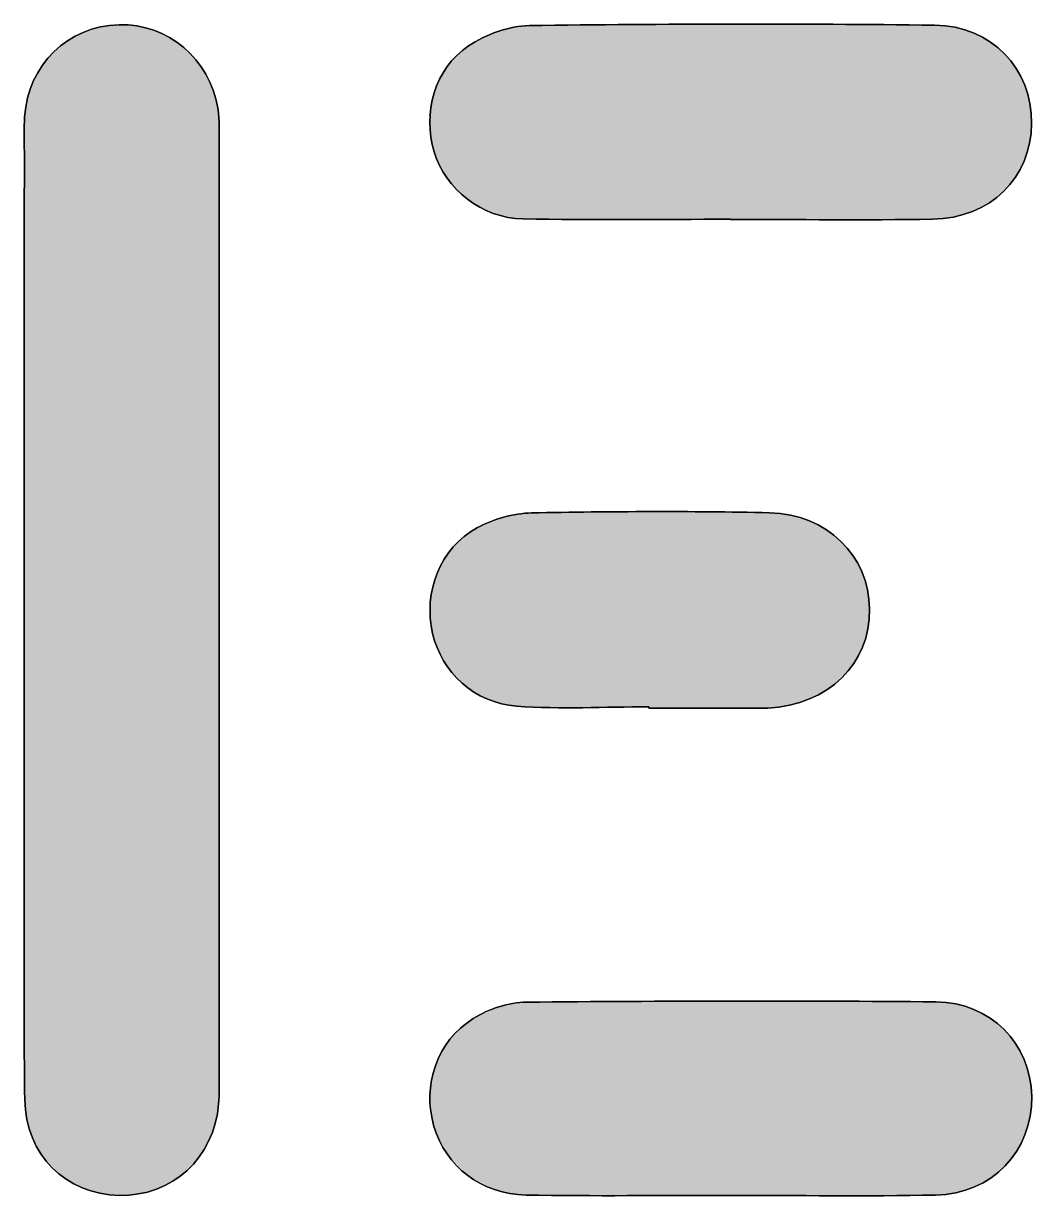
# Model space of a CAD drawing. Extents: x 212 to 466, y -242 to -141.
# Drawn here: x 291.72 to 311.09, y -241.27 to -218.76 of the extents above; entities that cross this region are included whole.
import ezdxf

# ---------------------------------------------------------------- set-up
doc = ezdxf.new("R2010")
doc.units = 0
doc.layers.add('LAYER_1', color=7, linetype='CONTINUOUS')

# ---------------------------------------------------------------- blocks, each defined once
blk = doc.blocks.new('*U14')
at = {"layer": 'LAYER_1', "color": 7}
for points in [[(293.319, -241.231), (292.863, -218.929), (293.319, -218.803)], [(293.325, -241.231), (293.319, -218.803), (293.325, -218.801)], [(293.319, -241.231), (293.319, -218.803), (293.325, -241.231)], [(293.809, -241.236), (293.325, -218.801), (293.809, -218.794)], [(293.325, -241.231), (293.325, -218.801), (293.809, -241.236)], [(293.809, -241.236), (293.809, -218.794), (293.834, -241.236)], [(293.834, -241.236), (293.809, -218.794), (293.834, -218.8)], [(293.834, -241.236), (293.834, -218.8), (294.258, -241.128)], [(294.258, -241.128), (293.834, -218.8), (294.258, -218.904)], [(292.842, -241.102), (292.461, -219.163), (292.842, -218.942)], [(292.863, -241.108), (292.842, -218.942), (292.863, -218.929)], [(292.842, -241.102), (292.842, -218.942), (292.863, -241.108)], [(292.863, -241.108), (292.863, -218.929), (293.319, -241.231)], [(294.258, -241.128), (294.258, -218.904), (294.31, -241.115)], [(294.31, -241.115), (294.258, -218.904), (294.31, -218.932)], [(294.31, -241.115), (294.31, -218.932), (294.661, -240.917)], [(294.661, -240.917), (294.31, -218.932), (294.661, -219.119)], [(292.431, -240.863), (292.134, -219.49), (292.431, -219.194)], [(292.461, -240.881), (292.431, -219.194), (292.461, -219.163)], [(292.431, -240.863), (292.431, -219.194), (292.461, -240.881)], [(292.461, -240.881), (292.461, -219.163), (292.842, -241.102)], [(294.661, -240.917), (294.661, -219.119), (294.725, -240.881)], [(294.725, -240.881), (294.661, -219.119), (294.725, -219.177)], [(294.725, -240.881), (294.725, -219.177), (295.001, -240.609)], [(295.001, -240.609), (294.725, -219.177), (295.001, -219.424)], [(292.134, -240.558), (292.102, -219.544), (292.134, -219.49)], [(292.134, -240.558), (292.134, -219.49), (292.431, -240.863)], [(295.001, -240.609), (295.001, -219.424), (295.063, -240.547)], [(295.063, -240.547), (295.001, -219.424), (295.063, -219.516)], [(292.102, -240.525), (291.895, -219.895), (292.102, -219.544)], [(292.102, -240.525), (292.102, -219.544), (292.134, -240.558)], [(295.063, -240.547), (295.063, -219.516), (295.26, -240.212)], [(295.26, -240.212), (295.063, -219.516), (295.26, -219.806)], [(291.895, -240.147), (291.871, -219.981), (291.895, -219.895)], [(291.895, -240.147), (291.895, -219.895), (292.102, -240.525)], [(295.26, -240.212), (295.26, -219.806), (295.309, -240.129)], [(295.309, -240.129), (295.26, -219.806), (295.309, -219.941)], [(295.309, -240.129), (295.309, -219.941), (295.422, -239.73)], [(295.422, -239.73), (295.309, -219.941), (295.422, -220.25)], [(291.871, -240.102), (291.761, -220.365), (291.871, -219.981)], [(291.871, -240.102), (291.871, -219.981), (291.895, -240.147)], [(291.761, -239.637), (291.754, -220.433), (291.761, -220.365)], [(291.761, -239.637), (291.761, -220.365), (291.871, -240.102)], [(295.422, -239.73), (295.422, -220.25), (295.447, -239.638)], [(295.447, -239.638), (295.422, -220.25), (295.447, -220.392)], [(295.447, -239.638), (295.447, -220.392), (295.451, -239.611)], [(295.451, -239.611), (295.447, -220.392), (295.451, -220.41)], [(295.451, -239.611), (295.451, -220.41), (295.458, -239.547)], [(295.458, -239.547), (295.451, -220.41), (295.458, -220.474)], [(291.736, -238.913), (291.735, -220.656), (291.736, -220.624)], [(291.739, -239.194), (291.736, -220.624), (291.739, -220.566)], [(291.736, -238.913), (291.736, -220.624), (291.739, -239.194)], [(291.74, -239.284), (291.739, -220.566), (291.74, -220.556)], [(291.739, -239.194), (291.739, -220.566), (291.74, -239.284)], [(291.754, -239.607), (291.74, -220.556), (291.754, -220.433)], [(291.74, -239.284), (291.74, -220.556), (291.754, -239.607)], [(291.754, -239.607), (291.754, -220.433), (291.761, -239.637)], [(295.458, -239.547), (295.458, -220.474), (295.463, -239.506)], [(295.463, -239.506), (295.458, -220.474), (295.463, -220.662)], [(291.733, -221.066), (291.732, -220.972), (291.733, -220.74)], [(291.734, -221.193), (291.733, -220.712), (291.734, -220.709)], [(291.733, -221.182), (291.733, -220.713), (291.733, -220.712)], [(291.733, -221.182), (291.733, -220.712), (291.733, -221.183)], [(291.733, -221.183), (291.733, -220.712), (291.733, -220.712)], [(291.733, -221.183), (291.733, -220.712), (291.734, -221.193)], [(291.733, -221.178), (291.733, -220.716), (291.733, -220.713)], [(291.733, -221.178), (291.733, -220.713), (291.733, -221.182)], [(291.733, -221.165), (291.733, -220.74), (291.733, -220.716)], [(291.733, -221.165), (291.733, -220.716), (291.733, -221.178)], [(291.733, -221.066), (291.733, -220.74), (291.733, -221.165)], [(291.735, -238.819), (291.734, -220.706), (291.735, -220.656)], [(291.734, -221.205), (291.734, -220.707), (291.734, -220.706)], [(291.734, -221.205), (291.734, -220.706), (291.734, -221.212)], [(291.734, -221.212), (291.734, -220.706), (291.734, -220.706)], [(291.734, -221.212), (291.734, -220.706), (291.734, -221.22)], [(291.734, -221.22), (291.734, -220.706), (291.734, -220.706)], [(291.734, -238.564), (291.734, -220.706), (291.735, -238.819)], [(291.734, -221.201), (291.734, -220.709), (291.734, -220.707)], [(291.734, -221.201), (291.734, -220.707), (291.734, -221.205)], [(291.734, -221.193), (291.734, -220.709), (291.734, -221.201)], [(291.735, -238.819), (291.735, -220.656), (291.736, -238.913)], [(295.463, -239.506), (295.463, -220.662), (295.466, -239.471)], [(295.466, -239.471), (295.463, -220.662), (295.466, -220.772)], [(295.466, -239.471), (295.466, -220.772), (295.469, -239.42)], [(295.469, -239.42), (295.466, -220.772), (295.469, -220.896)], [(295.469, -239.42), (295.469, -220.896), (295.471, -239.199)], [(295.471, -239.199), (295.469, -220.896), (295.471, -220.959)], [(295.471, -221.136), (295.471, -220.959), (295.471, -221.128)], [(295.471, -221.128), (295.471, -220.959), (295.471, -220.96)], [(295.471, -221.128), (295.471, -220.96), (295.471, -221.127)], [(295.471, -221.127), (295.471, -220.96), (295.471, -220.96)], [(295.471, -221.127), (295.471, -220.96), (295.471, -221.117)], [(295.471, -221.117), (295.471, -220.96), (295.471, -220.963)], [(295.471, -221.117), (295.471, -220.963), (295.471, -221.1)], [(295.471, -221.1), (295.471, -220.963), (295.471, -220.968)], [(295.471, -221.1), (295.471, -220.968), (295.472, -221.07)], [(295.472, -221.07), (295.471, -220.968), (295.472, -220.976)], [(295.472, -221.07), (295.472, -220.976), (295.472, -221.042)], [(295.472, -221.042), (295.472, -220.976), (295.472, -220.984)], [(295.472, -221.042), (295.472, -220.984), (295.472, -221.041)], [(295.472, -221.041), (295.472, -220.984), (295.472, -220.985)], [(295.472, -221.041), (295.472, -220.985), (295.472, -221.041)], [(295.472, -221.041), (295.472, -220.985), (295.472, -220.985)], [(295.472, -221.041), (295.472, -220.985), (295.472, -221.039)], [(295.472, -221.039), (295.472, -220.985), (295.472, -220.985)], [(295.472, -221.039), (295.472, -220.985), (295.472, -221.034)], [(295.472, -221.034), (295.472, -220.985), (295.472, -220.987)], [(295.472, -221.034), (295.472, -220.987), (295.472, -221.026)], [(295.472, -221.026), (295.472, -220.987), (295.472, -220.989)], [(295.472, -221.026), (295.472, -220.989), (295.472, -221.015)], [(295.472, -221.015), (295.472, -220.989), (295.472, -220.992)], [(295.472, -221.015), (295.472, -220.992), (295.472, -220.997)], [(291.734, -238.564), (291.734, -221.329), (291.734, -221.22)], [(295.471, -239.199), (295.471, -221.136), (295.471, -239.198)], [(295.471, -239.198), (295.471, -221.136), (295.471, -221.176)], [(295.471, -239.198), (295.471, -221.176), (295.471, -239.196)], [(295.471, -239.196), (295.471, -221.176), (295.471, -221.244)], [(295.471, -239.196), (295.471, -221.244), (295.471, -239.187)], [(295.471, -239.187), (295.471, -221.244), (295.471, -221.626)], [(291.734, -238.562), (291.734, -221.421), (291.734, -221.329)], [(291.734, -238.562), (291.734, -221.329), (291.734, -238.564)], [(291.734, -238.561), (291.734, -221.707), (291.734, -221.421)], [(291.734, -238.561), (291.734, -221.421), (291.734, -238.562)], [(291.734, -238.556), (291.734, -222.463), (291.734, -221.707)], [(291.734, -238.556), (291.734, -221.707), (291.734, -238.561)], [(295.471, -239.187), (295.471, -221.626), (295.471, -239.169)], [(295.471, -239.169), (295.471, -221.626), (295.471, -222.389)], [(295.471, -239.169), (295.471, -222.389), (295.472, -239.14)], [(295.472, -239.14), (295.471, -222.389), (295.472, -223.915)], [(291.734, -238.546), (291.733, -223.884), (291.734, -222.463)], [(291.734, -238.546), (291.734, -222.463), (291.734, -238.556)], [(291.733, -234.167), (291.733, -223.975), (291.733, -223.884)], [(291.733, -238.533), (291.733, -223.884), (291.734, -238.546)], [(291.733, -234.116), (291.733, -230.023), (291.733, -223.975)], [(291.733, -234.116), (291.733, -223.975), (291.733, -234.167)], [(295.472, -239.14), (295.472, -223.915), (295.472, -239.112)], [(295.472, -239.112), (295.472, -223.915), (295.472, -227.022)], [(295.472, -238.905), (295.472, -227.022), (295.472, -238.798)], [(295.472, -238.798), (295.472, -227.022), (295.472, -227.086)], [(295.472, -238.798), (295.472, -227.086), (295.472, -238.772)], [(295.472, -238.772), (295.472, -227.086), (295.472, -227.104)], [(295.472, -238.772), (295.472, -227.104), (295.472, -238.416)], [(295.472, -238.416), (295.472, -227.104), (295.472, -227.347)], [(295.472, -238.416), (295.472, -227.347), (295.472, -237.653)], [(295.472, -237.653), (295.472, -227.347), (295.472, -227.854)], [(295.472, -237.653), (295.472, -227.854), (295.472, -236.127)], [(295.472, -236.127), (295.472, -227.854), (295.472, -228.781)], [(295.472, -236.127), (295.472, -228.781), (295.472, -230.021)], [(291.733, -233.752), (291.733, -232.756), (291.733, -230.023)], [(291.733, -233.752), (291.733, -230.023), (291.733, -234.116)], [(291.733, -238.533), (291.733, -234.17), (291.733, -234.167)], [(291.733, -238.532), (291.733, -234.187), (291.733, -234.17)], [(291.733, -238.532), (291.733, -234.17), (291.733, -238.533)], [(291.733, -238.527), (291.733, -234.235), (291.733, -234.187)], [(291.733, -238.527), (291.733, -234.187), (291.733, -238.532)], [(291.733, -238.511), (291.733, -234.611), (291.733, -234.235)], [(291.733, -238.511), (291.733, -234.235), (291.733, -238.527)], [(291.733, -238.389), (291.732, -234.968), (291.733, -234.611)], [(291.733, -238.389), (291.733, -234.611), (291.733, -238.511)], [(291.732, -238.272), (291.73, -236.028), (291.732, -234.968)], [(291.732, -238.272), (291.732, -234.968), (291.733, -238.389)], [(291.73, -237.927), (291.73, -237.889), (291.73, -236.028)], [(291.73, -237.927), (291.73, -236.028), (291.732, -238.272)], [(295.472, -239.112), (295.472, -238.905), (295.472, -239.111)], [(295.472, -239.111), (295.472, -238.905), (295.472, -238.91)], [(295.472, -239.111), (295.472, -238.91), (295.472, -239.111)], [(295.472, -239.111), (295.472, -238.91), (295.472, -238.911)], [(295.472, -239.111), (295.472, -238.911), (295.472, -239.109)], [(295.472, -239.109), (295.472, -238.911), (295.472, -238.914)], [(295.472, -239.109), (295.472, -238.914), (295.472, -239.104)], [(295.472, -239.104), (295.472, -238.914), (295.472, -238.919)], [(295.472, -239.104), (295.472, -238.919), (295.472, -239.095)], [(295.472, -239.095), (295.472, -238.919), (295.472, -238.927)], [(295.472, -239.095), (295.472, -238.927), (295.472, -239.084)], [(295.472, -239.084), (295.472, -238.927), (295.472, -238.939)], [(295.472, -239.084), (295.472, -238.939), (295.472, -239.067)], [(295.472, -239.067), (295.472, -238.939), (295.472, -238.957)], [(295.472, -239.067), (295.472, -238.957), (295.473, -239.013)]]:
    blk.add_solid(points, dxfattribs=at)
blk = doc.blocks.new('*U17')
at = {"layer": 'LAYER_1', "color": 7}
for points in [[(300.76, -241.14), (300.352, -237.855), (300.76, -237.67)], [(300.845, -241.162), (300.76, -237.67), (300.845, -237.631)], [(300.76, -241.14), (300.76, -237.67), (300.845, -241.162)], [(301.053, -241.215), (300.845, -237.631), (301.053, -237.596)], [(300.845, -241.162), (300.845, -237.631), (301.053, -241.215)], [(301.366, -241.244), (301.053, -237.596), (301.366, -237.543)], [(301.053, -241.215), (301.053, -237.596), (301.366, -241.244)], [(301.375, -241.244), (301.366, -237.543), (301.375, -237.542)], [(301.366, -241.244), (301.366, -237.543), (301.375, -241.244)], [(305.253, -241.25), (301.375, -237.542), (305.253, -237.538)], [(301.375, -241.244), (301.375, -237.542), (305.253, -241.25)], [(309.224, -241.244), (305.253, -237.538), (309.224, -237.535)], [(305.253, -241.25), (305.253, -237.538), (309.224, -241.244)], [(309.224, -241.244), (309.224, -237.535), (309.233, -241.243)], [(309.233, -241.243), (309.224, -237.535), (309.233, -237.535)], [(309.233, -241.243), (309.233, -237.535), (309.613, -241.2)], [(309.613, -241.2), (309.233, -237.535), (309.613, -237.574)], [(309.613, -241.2), (309.613, -237.574), (309.617, -241.2)], [(309.617, -241.2), (309.613, -237.574), (309.617, -237.575)], [(309.617, -241.2), (309.617, -237.575), (309.962, -241.091)], [(309.962, -241.091), (309.617, -237.575), (309.962, -237.68)], [(309.962, -241.091), (309.962, -237.68), (309.974, -241.087)], [(309.974, -241.087), (309.962, -237.68), (309.974, -237.687)], [(309.974, -241.087), (309.974, -237.687), (310.272, -240.923)], [(310.272, -240.923), (309.974, -237.687), (310.272, -237.847)], [(300.244, -240.867), (300.107, -238.038), (300.244, -237.936)], [(300.352, -240.924), (300.244, -237.936), (300.352, -237.855)], [(300.244, -240.867), (300.244, -237.936), (300.352, -240.924)], [(300.352, -240.924), (300.352, -237.855), (300.76, -241.14)], [(310.272, -240.923), (310.272, -237.847), (310.291, -240.913)], [(310.291, -240.913), (310.272, -237.847), (310.291, -237.862)], [(310.291, -240.913), (310.291, -237.862), (310.54, -240.702)], [(310.54, -240.702), (310.291, -237.862), (310.54, -238.067)], [(300.107, -240.724), (299.903, -238.254), (300.107, -238.038)], [(300.107, -240.724), (300.107, -238.038), (300.244, -240.867)], [(310.54, -240.702), (310.54, -238.067), (310.562, -240.684)], [(310.562, -240.684), (310.54, -238.067), (310.562, -238.094)], [(310.562, -240.684), (310.562, -238.094), (310.759, -240.433)], [(310.759, -240.433), (310.562, -238.094), (310.759, -238.335)], [(299.847, -240.453), (299.741, -238.498), (299.847, -238.339)], [(299.903, -240.512), (299.847, -238.339), (299.903, -238.254)], [(299.847, -240.453), (299.847, -238.339), (299.903, -240.512)], [(299.903, -240.512), (299.903, -238.254), (300.107, -240.724)], [(310.759, -240.433), (310.759, -238.335), (310.78, -240.406)], [(310.78, -240.406), (310.759, -238.335), (310.78, -238.374)], [(310.78, -240.406), (310.78, -238.374), (310.924, -240.122)], [(310.924, -240.122), (310.78, -238.374), (310.924, -238.642)], [(299.702, -240.202), (299.623, -238.762), (299.702, -238.587)], [(299.741, -240.271), (299.702, -238.587), (299.741, -238.498)], [(299.702, -240.202), (299.702, -238.587), (299.741, -240.271)], [(299.741, -240.271), (299.741, -238.498), (299.847, -240.453)], [(310.924, -240.122), (310.924, -238.642), (310.941, -240.087)], [(310.941, -240.087), (310.924, -238.642), (310.941, -238.699)], [(299.623, -239.996), (299.596, -238.907), (299.623, -238.762)], [(299.623, -239.996), (299.623, -238.762), (299.702, -240.202)], [(310.941, -240.087), (310.941, -238.699), (311.029, -239.77)], [(311.029, -239.77), (310.941, -238.699), (311.029, -238.982)], [(299.596, -239.927), (299.518, -239.335), (299.596, -238.907)], [(299.596, -239.927), (299.596, -238.907), (299.623, -239.996)], [(311.029, -239.77), (311.029, -238.982), (311.04, -239.732)], [(311.04, -239.732), (311.029, -238.982), (311.04, -239.078)], [(311.04, -239.732), (311.04, -239.078), (311.07, -239.349)]]:
    blk.add_solid(points, dxfattribs=at)
blk = doc.blocks.new('*U19')
at = {"layer": 'LAYER_1', "color": 7}
for points in [[(301.355, -222.509), (301.014, -218.856), (301.355, -218.801)], [(301.37, -222.51), (301.355, -218.801), (301.37, -218.8)], [(301.355, -222.509), (301.355, -218.801), (301.37, -222.51)], [(301.398, -222.51), (301.37, -218.8), (301.398, -218.799)], [(301.37, -222.51), (301.37, -218.8), (301.398, -222.51)], [(301.418, -222.511), (301.398, -218.799), (301.418, -218.798)], [(301.398, -222.51), (301.398, -218.799), (301.418, -222.511)], [(301.418, -222.511), (301.418, -218.798), (301.429, -222.511)], [(301.429, -222.511), (301.418, -218.798), (301.429, -218.798)], [(301.491, -222.512), (301.429, -218.798), (301.491, -218.797)], [(301.429, -222.511), (301.429, -218.798), (301.491, -222.512)], [(301.929, -222.518), (301.491, -218.797), (301.929, -218.792)], [(301.491, -222.512), (301.491, -218.797), (301.929, -222.518)], [(302.038, -222.518), (301.929, -218.792), (302.038, -218.79)], [(301.929, -222.518), (301.929, -218.792), (302.038, -222.518)], [(303.046, -222.522), (302.038, -218.79), (303.046, -218.781)], [(302.038, -222.518), (302.038, -218.79), (303.046, -222.522)], [(303.131, -222.522), (303.046, -218.781), (303.131, -218.78)], [(303.046, -222.522), (303.046, -218.781), (303.131, -222.522)], [(305.281, -222.516), (303.131, -218.78), (305.281, -218.771)], [(303.131, -222.522), (303.131, -218.78), (305.281, -222.516)], [(305.281, -222.519), (305.281, -218.771), (305.288, -222.519)], [(305.288, -222.519), (305.281, -218.771), (305.288, -218.771)], [(305.318, -222.519), (305.288, -218.771), (305.318, -218.77)], [(305.288, -222.519), (305.288, -218.771), (305.318, -222.519)], [(305.318, -222.519), (305.318, -218.77), (305.357, -222.519)], [(305.357, -222.519), (305.318, -218.77), (305.357, -218.771)], [(305.357, -222.519), (305.357, -218.771), (305.494, -222.519)], [(305.494, -222.519), (305.357, -218.771), (305.494, -218.771)], [(305.494, -222.519), (305.494, -218.771), (305.767, -222.52)], [(305.767, -222.52), (305.494, -218.771), (305.767, -218.771)], [(305.767, -222.52), (305.767, -218.771), (307.505, -222.524)], [(307.505, -222.524), (305.767, -218.771), (307.505, -218.776)], [(307.505, -222.524), (307.505, -218.776), (307.954, -222.525)], [(307.954, -222.525), (307.505, -218.776), (307.954, -218.779)], [(307.954, -222.525), (307.954, -218.779), (308.599, -222.52)], [(308.599, -222.52), (307.954, -218.779), (308.599, -218.784)], [(308.599, -222.52), (308.599, -218.784), (309.047, -222.516)], [(309.047, -222.516), (308.599, -218.784), (309.047, -218.788)], [(309.047, -222.516), (309.047, -218.788), (309.145, -222.509)], [(309.145, -222.509), (309.047, -218.788), (309.145, -218.789)], [(309.145, -222.509), (309.145, -218.789), (309.238, -222.502)], [(309.238, -222.502), (309.145, -218.789), (309.238, -218.79)], [(309.238, -222.502), (309.238, -218.79), (309.296, -222.498)], [(309.296, -222.498), (309.238, -218.79), (309.296, -218.793)], [(309.296, -222.498), (309.296, -218.793), (309.409, -222.49)], [(309.409, -222.49), (309.296, -218.793), (309.409, -218.801)], [(309.409, -222.49), (309.409, -218.801), (309.521, -222.482)], [(309.521, -222.482), (309.409, -218.801), (309.521, -218.826)], [(309.521, -222.482), (309.521, -218.826), (309.833, -222.394)], [(309.833, -222.394), (309.521, -218.826), (309.833, -218.893)], [(300.672, -222.377), (300.413, -219.101), (300.672, -218.97)], [(300.701, -222.391), (300.672, -218.97), (300.701, -218.961)], [(300.672, -222.377), (300.672, -218.97), (300.701, -222.391)], [(301.012, -222.478), (300.701, -218.961), (301.012, -218.856)], [(300.701, -222.391), (300.701, -218.961), (301.012, -222.478)], [(301.012, -222.478), (301.012, -218.856), (301.014, -222.479)], [(301.014, -222.479), (301.012, -218.856), (301.014, -218.856)], [(301.014, -222.479), (301.014, -218.856), (301.355, -222.509)], [(309.833, -222.394), (309.833, -218.893), (309.934, -222.366)], [(309.934, -222.366), (309.833, -218.893), (309.934, -218.94)], [(309.934, -222.366), (309.934, -218.94), (310.207, -222.221)], [(310.207, -222.221), (309.934, -218.94), (310.207, -219.067)], [(300.155, -222.065), (299.936, -219.475), (300.155, -219.268)], [(300.17, -222.076), (300.155, -219.268), (300.17, -219.254)], [(300.155, -222.065), (300.155, -219.268), (300.17, -222.076)], [(300.283, -222.157), (300.17, -219.254), (300.283, -219.175)], [(300.17, -222.076), (300.17, -219.254), (300.283, -222.157)], [(300.356, -222.21), (300.283, -219.175), (300.356, -219.129)], [(300.283, -222.157), (300.283, -219.175), (300.356, -222.21)], [(300.413, -222.251), (300.356, -219.129), (300.413, -219.101)], [(300.356, -222.21), (300.356, -219.129), (300.413, -222.251)], [(300.413, -222.251), (300.413, -219.101), (300.672, -222.377)], [(310.207, -222.221), (310.207, -219.067), (310.294, -222.175)], [(310.294, -222.175), (310.207, -219.067), (310.294, -219.135)], [(310.294, -222.175), (310.294, -219.135), (310.523, -221.978)], [(310.523, -221.978), (310.294, -219.135), (310.523, -219.313)], [(299.934, -221.839), (299.755, -219.732), (299.934, -219.478)], [(299.936, -221.841), (299.934, -219.478), (299.936, -219.475)], [(299.934, -221.839), (299.934, -219.478), (299.936, -221.841)], [(299.936, -221.841), (299.936, -219.475), (300.155, -222.065)], [(310.523, -221.978), (310.523, -219.313), (310.595, -221.916)], [(310.595, -221.916), (310.523, -219.313), (310.595, -219.402)], [(310.595, -221.916), (310.595, -219.402), (310.774, -221.673)], [(310.774, -221.673), (310.595, -219.402), (310.774, -219.622)], [(299.753, -221.576), (299.623, -220.02), (299.753, -219.734)], [(299.755, -221.579), (299.753, -219.734), (299.755, -219.732)], [(299.753, -221.576), (299.753, -219.734), (299.755, -221.579)], [(299.755, -221.579), (299.755, -219.732), (299.934, -221.839)], [(310.774, -221.673), (310.774, -219.622), (310.828, -221.599)], [(310.828, -221.599), (310.774, -219.622), (310.828, -219.732)], [(310.828, -221.599), (310.828, -219.732), (310.952, -221.311)], [(310.952, -221.311), (310.828, -219.732), (310.952, -219.983)], [(299.622, -221.285), (299.542, -220.331), (299.622, -220.023)], [(299.623, -221.291), (299.622, -220.023), (299.623, -220.02)], [(299.622, -221.285), (299.622, -220.023), (299.623, -221.291)], [(299.623, -221.291), (299.623, -220.02), (299.753, -221.576)], [(310.952, -221.311), (310.952, -219.983), (310.987, -221.231)], [(310.987, -221.231), (310.952, -219.983), (310.987, -220.123)], [(310.987, -221.231), (310.987, -220.123), (311.051, -220.885)], [(311.051, -220.885), (310.987, -220.123), (311.051, -220.387)], [(299.542, -220.972), (299.515, -220.654), (299.542, -220.333)], [(299.542, -220.977), (299.542, -220.333), (299.542, -220.331)], [(299.542, -220.977), (299.542, -220.331), (299.622, -221.285)], [(299.542, -220.972), (299.542, -220.333), (299.542, -220.977)], [(311.051, -220.885), (311.051, -220.387), (311.063, -220.821)]]:
    blk.add_solid(points, dxfattribs=at)
blk = doc.blocks.new('*U24')
at = {"layer": 'LAYER_1', "color": 7}
for points in [[(300.868, -231.801), (300.614, -228.349), (300.868, -228.251)], [(300.963, -231.831), (300.868, -228.251), (300.963, -228.23)], [(300.868, -231.801), (300.868, -228.251), (300.963, -231.831)], [(301.204, -231.856), (300.963, -228.23), (301.204, -228.175)], [(300.963, -231.831), (300.963, -228.23), (301.204, -231.856)], [(301.346, -231.871), (301.204, -228.175), (301.346, -228.159)], [(301.204, -231.856), (301.204, -228.175), (301.346, -231.871)], [(301.372, -231.871), (301.346, -228.159), (301.372, -228.156)], [(301.346, -231.871), (301.346, -228.159), (301.372, -231.871)], [(301.455, -231.873), (301.372, -228.156), (301.455, -228.152)], [(301.372, -231.871), (301.372, -228.156), (301.455, -231.873)], [(301.455, -231.873), (301.455, -228.152), (301.489, -231.874)], [(301.489, -231.874), (301.455, -228.152), (301.489, -228.152)], [(301.578, -231.877), (301.489, -228.152), (301.578, -228.15)], [(301.489, -231.874), (301.489, -228.152), (301.578, -231.877)], [(301.757, -231.881), (301.578, -228.15), (301.757, -228.147)], [(301.578, -231.877), (301.578, -228.15), (301.757, -231.881)], [(302.137, -231.891), (301.757, -228.147), (302.137, -228.142)], [(301.757, -231.881), (301.757, -228.147), (302.137, -231.891)], [(303.183, -231.88), (302.137, -228.142), (303.183, -228.129)], [(302.137, -231.891), (302.137, -228.142), (303.183, -231.88)], [(303.183, -231.88), (303.183, -228.129), (303.722, -231.874)], [(303.722, -231.874), (303.183, -228.129), (303.722, -228.133)], [(303.722, -231.874), (303.722, -228.133), (303.722, -231.89)], [(303.722, -231.89), (303.722, -228.133), (303.722, -228.133)], [(303.722, -231.89), (303.722, -228.133), (303.722, -231.898)], [(303.722, -231.898), (303.722, -228.133), (303.722, -228.133)], [(303.722, -231.898), (303.722, -228.133), (303.722, -231.899)], [(303.722, -231.899), (303.722, -228.133), (303.722, -228.133)], [(303.722, -231.899), (303.722, -228.133), (303.755, -231.899)], [(303.755, -231.899), (303.722, -228.133), (303.755, -228.133)], [(303.755, -231.899), (303.755, -228.133), (303.92, -231.899)], [(303.92, -231.899), (303.755, -228.133), (303.92, -228.134)], [(303.92, -231.899), (303.92, -228.134), (304.251, -231.899)], [(304.251, -231.899), (303.92, -228.134), (304.251, -228.136)], [(304.251, -231.899), (304.251, -228.136), (305.572, -231.899)], [(305.572, -231.899), (304.251, -228.136), (305.572, -228.146)], [(305.572, -231.899), (305.572, -228.146), (305.737, -231.899)], [(305.737, -231.899), (305.572, -228.146), (305.737, -228.147)], [(305.737, -231.899), (305.737, -228.147), (305.819, -231.899)], [(305.819, -231.899), (305.737, -228.147), (305.819, -228.147)], [(305.819, -231.899), (305.819, -228.147), (305.841, -231.899)], [(305.841, -231.899), (305.819, -228.147), (305.841, -228.147)], [(305.841, -231.899), (305.841, -228.147), (305.868, -231.899)], [(305.868, -231.899), (305.841, -228.147), (305.868, -228.148)], [(305.868, -231.899), (305.868, -228.148), (305.92, -231.899)], [(305.92, -231.899), (305.868, -228.148), (305.92, -228.148)], [(305.92, -231.899), (305.92, -228.148), (305.973, -231.898)], [(305.973, -231.898), (305.92, -228.148), (305.973, -228.148)], [(305.973, -231.898), (305.973, -228.148), (306, -231.897)], [(306, -231.897), (305.973, -228.148), (306, -228.149)], [(306, -231.897), (306, -228.149), (306.003, -231.897)], [(306.003, -231.897), (306, -228.149), (306.003, -228.149)], [(306.003, -231.897), (306.003, -228.149), (306.032, -231.895)], [(306.032, -231.895), (306.003, -228.149), (306.032, -228.149)], [(306.032, -231.895), (306.032, -228.149), (306.036, -231.895)], [(306.036, -231.895), (306.032, -228.149), (306.036, -228.149)], [(306.036, -231.895), (306.036, -228.149), (306.166, -231.883)], [(306.166, -231.883), (306.036, -228.149), (306.166, -228.166)], [(306.166, -231.883), (306.166, -228.166), (306.424, -231.84)], [(306.424, -231.84), (306.166, -228.166), (306.424, -228.201)], [(306.424, -231.84), (306.424, -228.201), (306.533, -231.804)], [(306.533, -231.804), (306.424, -228.201), (306.533, -228.215)], [(306.533, -231.804), (306.533, -228.215), (306.892, -231.683)], [(306.892, -231.683), (306.533, -228.215), (306.892, -228.352)], [(300.364, -231.584), (300.302, -228.52), (300.364, -228.472)], [(300.437, -231.625), (300.364, -228.472), (300.437, -228.43)], [(300.364, -231.584), (300.364, -228.472), (300.437, -231.625)], [(300.474, -231.645), (300.437, -228.43), (300.474, -228.411)], [(300.437, -231.625), (300.437, -228.43), (300.474, -231.645)], [(300.549, -231.687), (300.474, -228.411), (300.549, -228.374)], [(300.474, -231.645), (300.474, -228.411), (300.549, -231.687)], [(300.614, -231.722), (300.549, -228.374), (300.614, -228.349)], [(300.549, -231.687), (300.549, -228.374), (300.614, -231.722)], [(300.614, -231.722), (300.614, -228.349), (300.868, -231.801)], [(306.892, -231.683), (306.892, -228.352), (306.972, -231.633)], [(306.972, -231.633), (306.892, -228.352), (306.972, -228.383)], [(306.972, -231.633), (306.972, -228.383), (307.289, -231.437)], [(307.289, -231.437), (306.972, -228.383), (307.289, -228.6)], [(300.034, -231.322), (299.833, -228.978), (300.034, -228.739)], [(300.068, -231.35), (300.034, -228.739), (300.068, -228.699)], [(300.034, -231.322), (300.034, -228.739), (300.068, -231.35)], [(300.302, -231.55), (300.068, -228.699), (300.302, -228.52)], [(300.068, -231.35), (300.068, -228.699), (300.302, -231.55)], [(300.302, -231.55), (300.302, -228.52), (300.364, -231.584)], [(307.289, -231.437), (307.289, -228.6), (307.343, -231.381)], [(307.343, -231.381), (307.289, -228.6), (307.343, -228.638)], [(307.343, -231.381), (307.343, -228.638), (307.603, -231.115)], [(307.603, -231.115), (307.343, -228.638), (307.603, -228.931)], [(307.603, -231.115), (307.603, -228.931), (307.637, -231.057)], [(307.637, -231.057), (307.603, -228.931), (307.637, -228.969)], [(299.817, -231.048), (299.662, -229.297), (299.817, -229.008)], [(299.833, -231.068), (299.817, -229.008), (299.833, -228.978)], [(299.817, -231.048), (299.817, -229.008), (299.833, -231.068)], [(299.833, -231.068), (299.833, -228.978), (300.034, -231.322)], [(307.637, -231.057), (307.637, -228.969), (307.825, -230.727)], [(307.825, -230.727), (307.637, -228.969), (307.825, -229.331)], [(299.656, -230.736), (299.557, -229.646), (299.656, -229.318)], [(299.662, -230.749), (299.656, -229.318), (299.662, -229.297)], [(299.656, -230.736), (299.656, -229.318), (299.662, -230.749)], [(299.662, -230.749), (299.662, -229.297), (299.817, -231.048)], [(307.825, -230.727), (307.825, -229.331), (307.841, -230.665)], [(307.841, -230.665), (307.825, -229.331), (307.841, -229.362)], [(307.841, -230.665), (307.841, -229.362), (307.943, -230.283)], [(307.943, -230.283), (307.841, -229.362), (307.943, -229.788)], [(299.556, -230.392), (299.521, -230.015), (299.556, -229.661)], [(299.557, -230.397), (299.556, -229.661), (299.557, -229.646)], [(299.556, -230.392), (299.556, -229.661), (299.557, -230.397)], [(299.557, -230.397), (299.557, -229.646), (299.656, -230.736)], [(307.943, -230.283), (307.943, -229.788), (307.947, -229.806)]]:
    blk.add_solid(points, dxfattribs=at)
blk = doc.blocks.new('BLOCK_2')
at = {"layer": 'LAYER_1'}
for points, knots in [([(291.733, -230.023), (291.733, -231.348), (291.733, -232.673), (291.733, -233.998), (291.734, -235.802), (291.717, -237.607), (291.742, -239.411), (291.757, -240.475), (292.531, -241.227), (293.555, -241.249), (294.571, -241.272), (295.377, -240.535), (295.464, -239.494), (295.481, -239.298), (295.472, -239.099), (295.472, -238.902), (295.472, -232.981), (295.472, -227.061), (295.471, -221.14), (295.471, -220.887), (295.485, -220.629), (295.446, -220.38), (295.301, -219.442), (294.48, -218.758), (293.551, -218.782), (292.569, -218.809), (291.806, -219.55), (291.74, -220.55), (291.726, -220.775), (291.734, -221.001), (291.734, -221.226), (291.733, -224.158), (291.733, -227.091), (291.733, -230.023)], [0, 0, 0, 0, 1, 1, 1, 2, 2, 2, 3, 3, 3, 4, 4, 4, 5, 5, 5, 6, 6, 6, 7, 7, 7, 8, 8, 8, 9, 9, 9, 10, 10, 10, 11, 11, 11, 11]), ([(291.733, -230.023), (291.733, -227.091), (291.733, -224.158), (291.734, -221.226), (291.734, -221.001), (291.726, -220.775), (291.74, -220.55), (291.806, -219.55), (292.569, -218.809), (293.551, -218.782), (294.48, -218.758), (295.301, -219.442), (295.446, -220.38), (295.485, -220.629), (295.471, -220.887), (295.471, -221.14), (295.472, -227.061), (295.472, -232.981), (295.472, -238.902), (295.472, -239.099), (295.481, -239.298), (295.464, -239.494), (295.377, -240.535), (294.571, -241.272), (293.555, -241.249), (292.531, -241.227), (291.757, -240.475), (291.742, -239.411), (291.717, -237.607), (291.734, -235.802), (291.733, -233.998), (291.733, -232.673), (291.733, -231.348), (291.733, -230.023)], [0, 0, 0, 0, 1, 1, 1, 2, 2, 2, 3, 3, 3, 4, 4, 4, 5, 5, 5, 6, 6, 6, 7, 7, 7, 8, 8, 8, 9, 9, 9, 10, 10, 10, 11, 11, 11, 11]), ([(305.281, -222.516), (305.281, -222.517), (305.281, -222.518), (305.281, -222.519), (306.577, -222.519), (307.873, -222.536), (309.169, -222.514), (310.281, -222.496), (311.062, -221.718), (311.069, -220.676), (311.077, -219.628), (310.309, -218.802), (309.206, -218.79), (306.614, -218.761), (304.022, -218.764), (301.43, -218.798), (301.035, -218.803), (300.594, -218.969), (300.259, -219.19), (299.606, -219.622), (299.372, -220.481), (299.601, -221.224), (299.824, -221.946), (300.506, -222.493), (301.308, -222.509), (302.632, -222.534), (303.957, -222.516), (305.281, -222.516)], [0, 0, 0, 0, 1, 1, 1, 2, 2, 2, 3, 3, 3, 4, 4, 4, 5, 5, 5, 6, 6, 6, 7, 7, 7, 8, 8, 8, 9, 9, 9, 9]), ([(305.281, -222.516), (303.957, -222.516), (302.632, -222.534), (301.308, -222.509), (300.506, -222.493), (299.824, -221.946), (299.601, -221.224), (299.372, -220.481), (299.606, -219.622), (300.259, -219.19), (300.594, -218.969), (301.035, -218.803), (301.43, -218.798), (304.022, -218.764), (306.614, -218.761), (309.206, -218.79), (310.309, -218.802), (311.077, -219.628), (311.069, -220.676), (311.062, -221.718), (310.281, -222.496), (309.169, -222.514), (307.873, -222.536), (306.577, -222.519), (305.281, -222.519), (305.281, -222.518), (305.281, -222.517), (305.281, -222.516)], [0, 0, 0, 0, 1, 1, 1, 2, 2, 2, 3, 3, 3, 4, 4, 4, 5, 5, 5, 6, 6, 6, 7, 7, 7, 8, 8, 8, 9, 9, 9, 9]), ([(303.722, -231.874), (303.722, -231.882), (303.722, -231.891), (303.722, -231.899), (304.427, -231.899), (305.131, -231.899), (305.836, -231.899), (305.892, -231.899), (305.949, -231.9), (306.005, -231.897), (307.168, -231.835), (307.977, -231.047), (307.959, -229.994), (307.942, -228.974), (307.149, -228.174), (306.036, -228.149), (304.515, -228.114), (302.993, -228.122), (301.471, -228.152), (301.12, -228.159), (300.739, -228.265), (300.43, -228.434), (299.71, -228.828), (299.388, -229.663), (299.571, -230.467), (299.74, -231.205), (300.369, -231.803), (301.188, -231.861), (302.029, -231.92), (302.877, -231.874), (303.722, -231.874)], [0, 0, 0, 0, 1, 1, 1, 2, 2, 2, 3, 3, 3, 4, 4, 4, 5, 5, 5, 6, 6, 6, 7, 7, 7, 8, 8, 8, 9, 9, 9, 10, 10, 10, 10]), ([(303.722, -231.874), (302.877, -231.874), (302.029, -231.92), (301.188, -231.861), (300.369, -231.803), (299.74, -231.205), (299.571, -230.467), (299.388, -229.663), (299.71, -228.828), (300.43, -228.434), (300.739, -228.265), (301.12, -228.159), (301.471, -228.152), (302.993, -228.122), (304.515, -228.114), (306.036, -228.149), (307.149, -228.174), (307.942, -228.974), (307.959, -229.994), (307.977, -231.047), (307.168, -231.835), (306.005, -231.897), (305.949, -231.9), (305.892, -231.899), (305.836, -231.899), (305.131, -231.899), (304.427, -231.899), (303.722, -231.899), (303.722, -231.891), (303.722, -231.882), (303.722, -231.874)], [0, 0, 0, 0, 1, 1, 1, 2, 2, 2, 3, 3, 3, 4, 4, 4, 5, 5, 5, 6, 6, 6, 7, 7, 7, 8, 8, 8, 9, 9, 9, 10, 10, 10, 10]), ([(305.253, -241.25), (306.577, -241.25), (307.901, -241.269), (309.224, -241.244), (310.313, -241.223), (311.086, -240.402), (311.07, -239.349), (311.053, -238.341), (310.286, -237.543), (309.233, -237.535), (306.614, -237.513), (303.994, -237.516), (301.375, -237.542), (301.03, -237.545), (300.647, -237.672), (300.352, -237.855), (299.645, -238.295), (299.367, -239.144), (299.596, -239.927), (299.821, -240.692), (300.509, -241.23), (301.366, -241.244), (302.661, -241.265), (303.957, -241.25), (305.253, -241.25)], [0, 0, 0, 0, 1, 1, 1, 2, 2, 2, 3, 3, 3, 4, 4, 4, 5, 5, 5, 6, 6, 6, 7, 7, 7, 8, 8, 8, 8]), ([(305.253, -241.25), (303.957, -241.25), (302.661, -241.265), (301.366, -241.244), (300.509, -241.23), (299.821, -240.692), (299.596, -239.927), (299.367, -239.144), (299.645, -238.295), (300.352, -237.855), (300.647, -237.672), (301.03, -237.545), (301.375, -237.542), (303.994, -237.516), (306.614, -237.513), (309.233, -237.535), (310.286, -237.543), (311.053, -238.341), (311.07, -239.349), (311.086, -240.402), (310.313, -241.223), (309.224, -241.244), (307.901, -241.269), (306.577, -241.25), (305.253, -241.25)], [0, 0, 0, 0, 1, 1, 1, 2, 2, 2, 3, 3, 3, 4, 4, 4, 5, 5, 5, 6, 6, 6, 7, 7, 7, 8, 8, 8, 8])]:
    blk.add_open_spline(points, degree=3, knots=knots, dxfattribs=at)
at = {"layer": 'LAYER_1', "color": 7}
for name in ['*U14', '*U19', '*U24', '*U17']:
    blk.add_blockref(name, (0, 0), dxfattribs=at)

msp = doc.modelspace()

# ---------------------------------------------------------------- block references
at = {"layer": 'LAYER_1'}
msp.add_blockref('BLOCK_2', (0, 0), dxfattribs=at)

doc.saveas('drawing.dxf')
